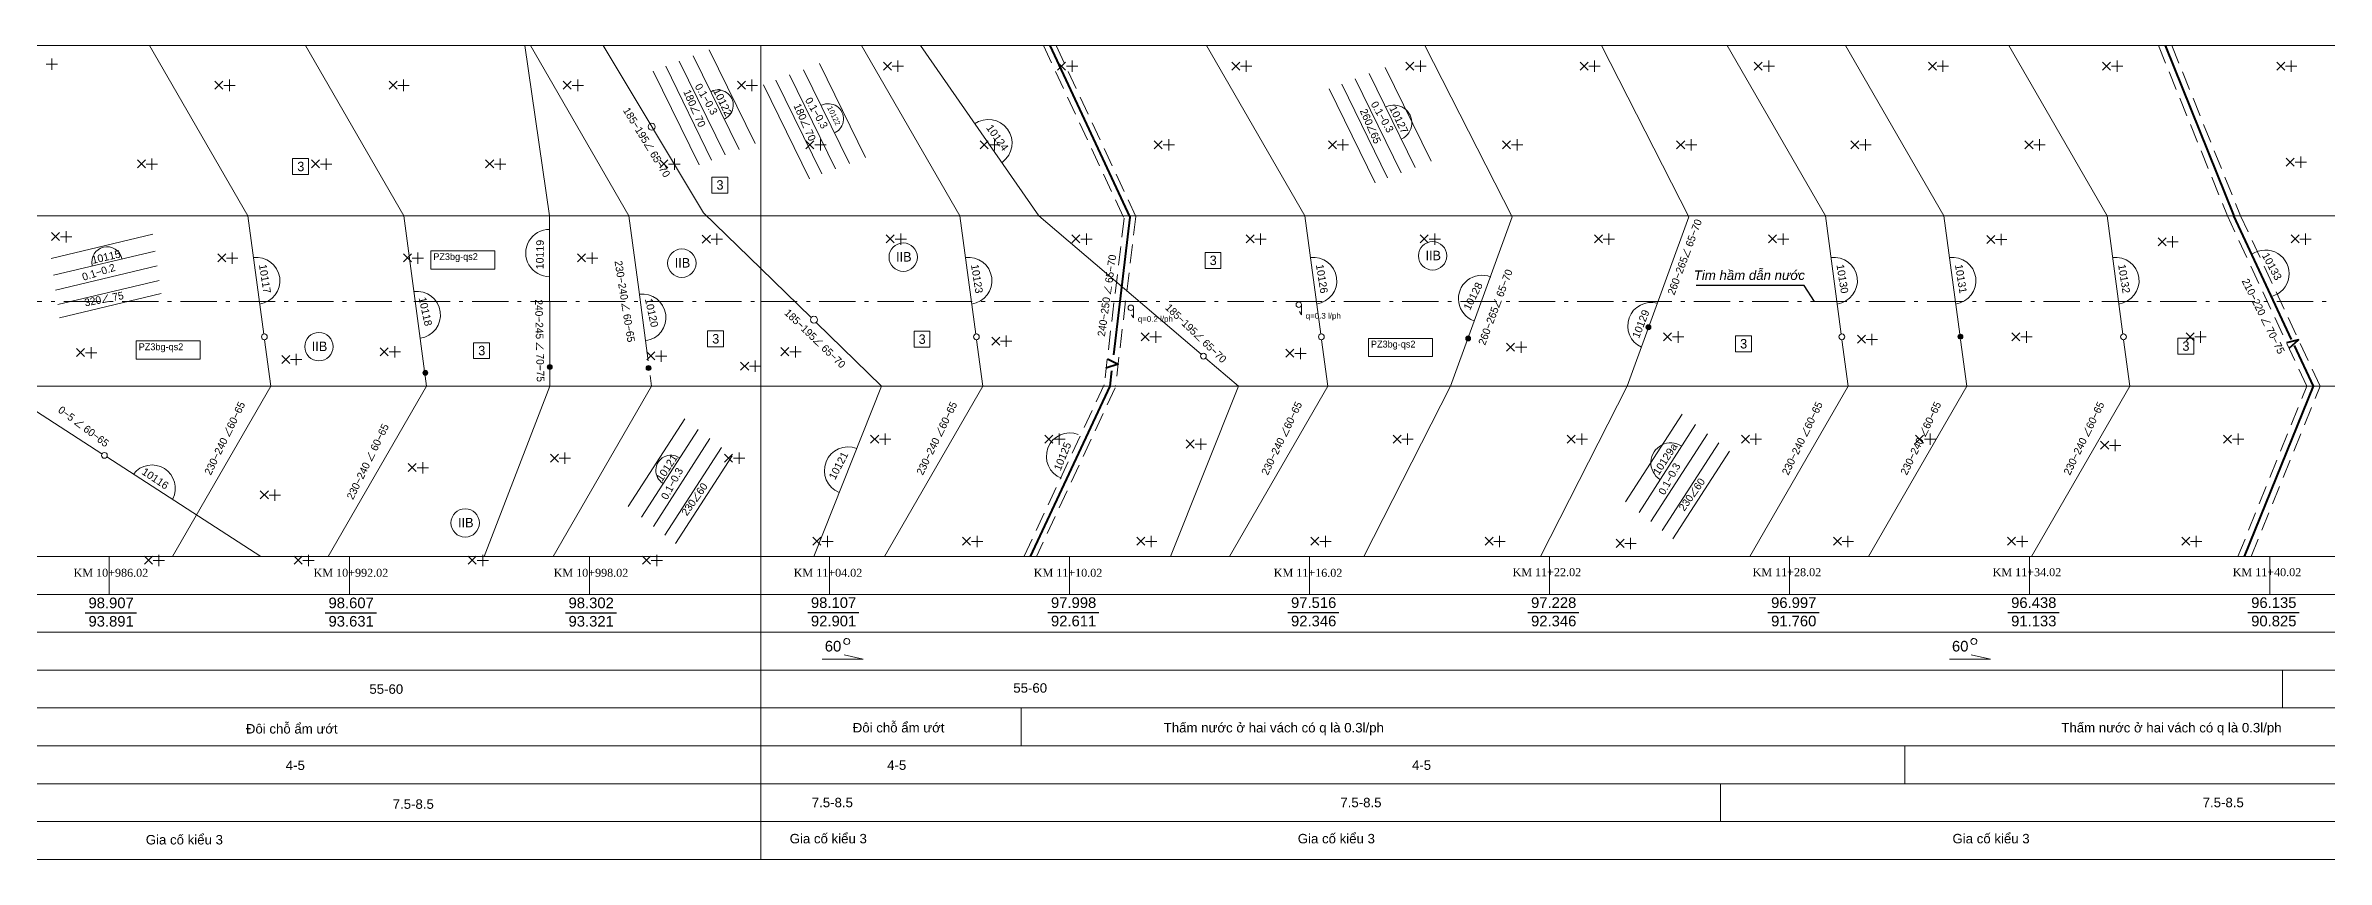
# Model space of a CAD drawing. Header units: inches. Extents: x 444671 to 463716, y 1783086 to 1794968.
# Drawn here: x 457509.8 to 457570, y 1788286.3 to 1788307.8 of the extents above; entities that cross this region are included whole.
import ezdxf
from ezdxf.enums import TextEntityAlignment as Align

# ---------------------------------------------------------------- set-up
doc = ezdxf.new("R2010")
doc.units = ezdxf.units.IN
doc.header["$MEASUREMENT"] = 0
doc.linetypes.add('ACAD_ISO10W100', pattern=[18, 12, -3, 0, -3])
doc.linetypes.add('DASHEDX2', pattern=[1.5, 1, -0.5])
for name, color, linetype, lineweight in [('ah', 7, 'Continuous', 15), ('Akhung', 7, 'Continuous', 18), ('bac6', 7, 'Continuous', 40), ('bac7', 7, 'Continuous', 20), ('bac8', 251, 'Continuous', 9), ('khung', 7, 'Continuous', 15), ('Phuongvi', 7, 'Continuous', 15), ('Sohieu', 7, 'Continuous', 15), ('tdc', 7, 'Continuous', 15), ('Thoc2', 7, 'Continuous', 9), ('Xuatlonuoc', 4, 'Continuous', 15)]:
    doc.layers.add(name, color=color, linetype=linetype, lineweight=lineweight)
doc.layers.add('Caodoguong', color=7, linetype='Continuous')
doc.styles.add('.2', font='', dxfattribs={"height": 0.2})
doc.styles.add('Chuin', font='', dxfattribs={"height": 0.2})
doc.styles.add('Geo', font='', dxfattribs={"height": 0.2})
doc.styles.add('ham', font='arial.ttf')
doc.styles.add('s', font='symbol.ttf', dxfattribs={"height": 0.4})
doc.styles.add('Tu', font='romans.shx', dxfattribs={"width": 0.7})
doc.styles.get('.2').set_extended_font_data('.VnArial')
doc.styles.get('Chuin').set_extended_font_data('.VnArial')
doc.styles.get('Geo').set_extended_font_data('Geo TimesP')
doc.dimstyles.new('Tu', dxfattribs={"dimtxt": 0.15, "dimasz": 0.1, "dimexe": 0.05, "dimexo": 0.1, "dimgap": 0.0625, "dimtad": 1, "dimdec": 3, "dimrnd": 0.0005, "dimdsep": 46, "dimtxsty": 'Tu', "dimblk": 'OBLIQUE', "dimcen": 2.5, "dimadec": 0, "dimazin": 0, "dimtfac": 0.25, "dimtdec": 3, "dimtmove": 0, "dimatfit": 3, "dimfxl": 0, "dimtolj": 1, "dimtzin": 0, "dimarcsym": 0})

# ---------------------------------------------------------------- blocks, each defined once
blk = doc.blocks.new('67')
at = {"layer": 'bac8'}
blk.add_hatch(color=256, dxfattribs=at).paths.add_polyline_path([(188.035, 228.467, 1), (188.165, 228.467, 1)])
blk.add_circle((188.1, 228.467), 0.065, dxfattribs=at)
blk = doc.blocks.new('_Oblique')
at = {"color": 0, "linetype": 'ByBlock', "lineweight": -2}
blk.add_line((-0.5, -0.5), (0.5, 0.5), dxfattribs=at)

msp = doc.modelspace()

# ---------------------------------------------------------------- linework, layer by layer
at = {"layer": 'ah', "linetype": 'DASHEDX2', "ltscale": 0.5}
for p, q in [((457536.1252, 1788307.8201), (457538.2517, 1788303.2598)), ((457536.4562, 1788307.8201), (457538.5597, 1788303.3091)), ((457538.2517, 1788303.2598), (457537.7227, 1788298.8201)), ((457538.5597, 1788303.3091), (457538.0248, 1788298.8201)), ((457537.7277, 1788298.8618), (457535.6099, 1788294.3201)), ((457538.0199, 1788298.7785), (457535.9409, 1788294.3201))]:
    msp.add_line(p, q, dxfattribs=at)
for points in [[(457565.5743, 1788307.8201), (457567.3924, 1788303.3201)], [(457565.924, 1788307.8201), (457567.7422, 1788303.3201)], [(457569.4902, 1788298.8201), (457567.3924, 1788303.3201)], [(457569.84, 1788298.8201), (457567.7422, 1788303.3201)], [(457567.6721, 1788294.3201), (457569.4902, 1788298.8201)], [(457568.0218, 1788294.3201), (457569.84, 1788298.8201)]]:
    msp.add_lwpolyline(points, dxfattribs=at)
at = {"layer": 'bac6'}
for p, q in [((457537.8738, 1788298.8201), (457535.7754, 1788294.3201)), ((457537.9225, 1788299.2287), (457537.8738, 1788298.8201))]:
    msp.add_line(p, q, dxfattribs=at)
for points in [[(457536.2907, 1788307.8201), (457538.4057, 1788303.2844), (457537.9723, 1788299.6469)], [(457565.7492, 1788307.8201), (457567.5673, 1788303.3201)], [(457569.0896, 1788300.0547), (457567.5673, 1788303.3201)], [(457569.0262, 1788299.8233), (457569.2742, 1788300.0466), (457568.9558, 1788299.9702)], [(457569.6651, 1788298.8201), (457569.1629, 1788299.8974)], [(457537.8181, 1788299.5479), (457538.097, 1788299.4053), (457537.7662, 1788299.2951)], [(457567.847, 1788294.3201), (457569.6651, 1788298.8201)]]:
    msp.add_lwpolyline(points, dxfattribs=at)
at = {"layer": 'bac7'}
for p, q in [((457532.8757, 1788307.8201), (457536.0043, 1788303.3201)), ((457536.0043, 1788303.3201), (457540.2886, 1788299.6658)), ((457515.548, 1788300.049), (457515.7128, 1788298.8201)), ((457534.3549, 1788300.049), (457534.5198, 1788298.8201)), ((457543.4657, 1788300.049), (457543.6306, 1788298.8201)), ((457557.2141, 1788300.049), (457557.379, 1788298.8201)), ((457564.6536, 1788300.049), (457564.8185, 1788298.8201)), ((457540.4047, 1788299.5667), (457541.2723, 1788298.8268)), ((457515.7128, 1788298.8201), (457513.1148, 1788294.3201)), ((457531.8452, 1788298.8201), (457530.0555, 1788294.3201)), ((457534.5198, 1788298.8201), (457531.9217, 1788294.3201)), ((457541.2723, 1788298.8268), (457539.4799, 1788294.3201)), ((457543.6306, 1788298.8201), (457541.0325, 1788294.3201)), ((457557.379, 1788298.8201), (457554.7809, 1788294.3201)), ((457564.8185, 1788298.8201), (457562.2204, 1788294.3201))]:
    msp.add_line(p, q, dxfattribs=at)
for points in [[(457512.511, 1788307.8201), (457515.1091, 1788303.3201), (457515.5278, 1788300.1996)], [(457524.495, 1788307.8201), (457527.1467, 1788303.4037), (457528.6603, 1788301.9271)], [(457531.3179, 1788307.8201), (457533.916, 1788303.3201), (457534.3347, 1788300.1996)], [(457540.4287, 1788307.8201), (457543.0268, 1788303.3201), (457543.4455, 1788300.1996)], [(457554.1771, 1788307.8201), (457556.7752, 1788303.3201), (457557.1939, 1788300.1996)], [(457561.6167, 1788307.8201), (457564.2147, 1788303.3201), (457564.6334, 1788300.1996)], [(457528.6603, 1788301.9271), (457529.9873, 1788300.6326)], [(457530.118, 1788300.505), (457531.8452, 1788298.8201)], [(457509.2034, 1788298.3642), (457511.2562, 1788297.036)], [(457511.3844, 1788296.9531), (457515.4539, 1788294.3201)]]:
    msp.add_lwpolyline(points, dxfattribs=at)
for centre in [(457525.7768, 1788305.6772), (457530.0619, 1788300.5783)]:
    msp.add_circle(centre, 0.0923, dxfattribs=at)
at = {"layer": 'bac7', "linetype": 'ByBlock'}
for centre in [(457515.545, 1788300.1252), (457534.3519, 1788300.1252), (457543.4627, 1788300.1252), (457557.2111, 1788300.1252), (457564.6506, 1788300.1252), (457540.3468, 1788299.6164), (457511.3201, 1788296.9943)]:
    msp.add_circle(centre, 0.0763, dxfattribs=at)
at = {"layer": 'bac8'}
for p, q in [((457516.6278, 1788307.8201), (457519.2259, 1788303.3201)), ((457523.0764, 1788303.3238), (457522.4259, 1788307.8201)), ((457519.2259, 1788303.3201), (457519.8297, 1788298.8201)), ((457523.0812, 1788298.8201), (457523.0764, 1788303.3238)), ((457560.3448, 1788300.049), (457560.5096, 1788298.8201)), ((457519.8297, 1788298.8201), (457517.2316, 1788294.3201)), ((457521.3534, 1788294.3201), (457523.0812, 1788298.8201)), ((457525.7741, 1788298.8201), (457523.176, 1788294.3201)), ((457525.7359, 1788299.1052), (457525.7741, 1788298.8201)), ((457560.5096, 1788298.8201), (457557.9116, 1788294.3201))]:
    msp.add_line(p, q, dxfattribs=at)
for points in [[(457522.5719, 1788307.8201), (457525.17, 1788303.3201), (457525.4319, 1788301.3726), (457525.5402, 1788300.5644), (457525.6842, 1788299.4902)], [(457527.2959, 1788307.7118), (457528.5085, 1788305.2336)], [(457546.1994, 1788307.8201), (457548.5057, 1788303.2938)], [(457550.8633, 1788307.8201), (457553.1695, 1788303.2938)], [(457557.3078, 1788307.8201), (457559.9059, 1788303.3201), (457560.3246, 1788300.1996)], [(457525.8146, 1788307.147), (457527.0272, 1788304.6688)], [(457526.1452, 1788307.273), (457527.3578, 1788304.7948)], [(457526.5045, 1788307.4101), (457527.7171, 1788304.9318)], [(457526.8729, 1788307.5505), (457528.0855, 1788305.0723)], [(457529.7846, 1788307.1841), (457530.9972, 1788304.7059)], [(457530.2077, 1788307.3454), (457531.4203, 1788304.8672)], [(457544.7274, 1788307.0804), (457545.94, 1788304.6021)], [(457545.1505, 1788307.2417), (457546.3631, 1788304.7634)], [(457528.7264, 1788306.7806), (457529.939, 1788304.3024)], [(457529.0569, 1788306.9067), (457530.2695, 1788304.4284)], [(457529.4163, 1788307.0437), (457530.6289, 1788304.5654)], [(457543.6692, 1788306.6769), (457544.8818, 1788304.1986)], [(457543.9997, 1788306.8029), (457545.2123, 1788304.3246)], [(457544.3591, 1788306.9399), (457545.5717, 1788304.4617)], [(457509.9118, 1788302.1997), (457512.5963, 1788302.8362)], [(457509.9758, 1788301.7515), (457512.6604, 1788302.388)], [(457510.0316, 1788301.3612), (457512.7162, 1788301.9977)], [(457510.0861, 1788300.9806), (457512.7706, 1788301.617)], [(457510.1361, 1788300.6304), (457512.8207, 1788301.2668)], [(457544.5845, 1788294.3201), (457546.8774, 1788298.8201)], [(457549.2484, 1788294.3201), (457551.5413, 1788298.8201)], [(457551.4967, 1788295.7657), (457552.9908, 1788298.0851)], [(457525.1535, 1788295.6404), (457526.6476, 1788297.9598)], [(457525.5103, 1788295.3617), (457527.0044, 1788297.6811)], [(457551.8535, 1788295.487), (457553.3476, 1788297.8064)], [(457552.1643, 1788295.2443), (457553.6584, 1788297.5638)], [(457525.8211, 1788295.119), (457527.3152, 1788297.4385)], [(457526.1241, 1788294.8823), (457527.6182, 1788297.2018)], [(457526.4029, 1788294.6646), (457527.897, 1788296.984)], [(457552.4673, 1788295.0076), (457553.9614, 1788297.3271)], [(457552.7461, 1788294.7899), (457554.2402, 1788297.1093)]]:
    msp.add_lwpolyline(points, dxfattribs=at)
at = {"layer": 'bac8', "linetype": 'ByBlock'}
for points in [[(457548.5057, 1788303.2938), (457546.8774, 1788298.8201)], [(457553.1695, 1788303.2938), (457551.5413, 1788298.8201)]]:
    msp.add_lwpolyline(points, dxfattribs=at)
at = {"layer": 'Caodoguong', "color": 0, "linetype": 'Continuous', "ltscale": 0.1}
for points in [[(457510.8142, 1788292.8336), (457512.1648, 1788292.8336)], [(457517.1543, 1788292.8336), (457518.5049, 1788292.8336)], [(457523.4944, 1788292.8336), (457524.8449, 1788292.8336)], [(457529.8966, 1788292.8401), (457531.2472, 1788292.8401)], [(457536.2367, 1788292.8401), (457537.5872, 1788292.8401)], [(457542.5767, 1788292.8401), (457543.9273, 1788292.8401)], [(457548.9168, 1788292.8401), (457550.2673, 1788292.8401)], [(457555.2568, 1788292.8401), (457556.6074, 1788292.8401)], [(457561.5969, 1788292.8401), (457562.9474, 1788292.8401)], [(457567.9369, 1788292.8401), (457569.2875, 1788292.8401)]]:
    msp.add_lwpolyline(points, dxfattribs=at)
at = {"layer": 'khung'}
msp.add_line((457528.7241, 1788294.3201), (457528.6603, 1788294.3201), dxfattribs=at)
for points in [[(457396.8303, 1788307.8201), (457528.6603, 1788307.8201)], [(457528.6603, 1788307.8201), (457528.6603, 1788294.3201)], [(457528.6603, 1788307.8201), (457628.6603, 1788307.8201)], [(457528.6603, 1788307.8201), (457528.6603, 1788294.3201)], [(457528.6603, 1788307.8201), (457528.6603, 1788294.3201)], [(457528.6603, 1788307.8201), (457528.6603, 1788294.3201)], [(457396.8303, 1788303.3201), (457528.6603, 1788303.3201)], [(457528.6603, 1788303.3201), (457628.6603, 1788303.3201)], [(457396.8303, 1788298.8201), (457528.6603, 1788298.8201)], [(457528.6603, 1788298.8201), (457628.6603, 1788298.8201)], [(457396.8303, 1788294.3201), (457528.6603, 1788294.3201)], [(457511.4497, 1788294.3201), (457511.4497, 1788293.3201)], [(457517.7898, 1788294.3201), (457517.7898, 1788293.3201)], [(457524.1298, 1788294.3201), (457524.1298, 1788293.3201)], [(457528.6603, 1788294.3201), (457528.6603, 1788286.3201)], [(457528.6603, 1788294.3201), (457591.1803, 1788294.3201)], [(457528.6603, 1788294.3201), (457528.6603, 1788286.3201)], [(457528.6603, 1788294.3201), (457528.6603, 1788286.3201)], [(457530.4699, 1788294.3201), (457530.4699, 1788293.3201)], [(457536.81, 1788294.3201), (457536.81, 1788293.3201)], [(457543.15, 1788294.3201), (457543.15, 1788293.3201)], [(457549.4901, 1788294.3201), (457549.4901, 1788293.3201)], [(457555.8301, 1788294.3201), (457555.8301, 1788293.3201)], [(457562.1702, 1788294.3201), (457562.1702, 1788293.3201)], [(457568.5102, 1788294.3201), (457568.5102, 1788293.3201)], [(457528.6603, 1788292.3201), (457528.6603, 1788292.3201)], [(457394.3303, 1788289.3201), (457528.6603, 1788289.3201)], [(457528.6603, 1788289.3201), (457628.6603, 1788289.3201)], [(457394.3303, 1788288.3201), (457528.6603, 1788288.3201)], [(457528.6603, 1788288.3201), (457628.6603, 1788288.3201)], [(457394.3303, 1788287.3201), (457528.6603, 1788287.3201)], [(457528.6603, 1788287.3201), (457628.6603, 1788287.3201)], [(457394.3303, 1788286.3201), (457528.6603, 1788286.3201)], [(457528.6603, 1788286.3201), (457628.6603, 1788286.3201)]]:
    msp.add_lwpolyline(points, dxfattribs=at)
at = {"layer": 'khung', "linetype": 'ACAD_ISO10W100', "ltscale": 0.08}
for points in [[(457397.8303, 1788301.0625), (457528.6603, 1788301.0625)], [(457528.6603, 1788301.0625), (457628.6603, 1788301.0625)]]:
    msp.add_lwpolyline(points, dxfattribs=at)
at = {"layer": 'khung', "linetype": 'Continuous', "ltscale": 0.1}
for points in [[(457394.3303, 1788293.3201), (457528.6603, 1788293.3201)], [(457528.6603, 1788293.3201), (457628.6603, 1788293.3201)], [(457394.3303, 1788292.3201), (457528.6603, 1788292.3201)], [(457528.6603, 1788292.3201), (457628.6603, 1788292.3201)], [(457394.3303, 1788291.3201), (457528.6603, 1788291.3201)], [(457394.3303, 1788290.3201), (457528.6603, 1788290.3201)], [(457528.6603, 1788290.3201), (457628.6603, 1788290.3201)]]:
    msp.add_lwpolyline(points, dxfattribs=at)
at = {"layer": 'khung', "color": 0, "linetype": 'Continuous', "ltscale": 0.1}
for points in [[(457530.2817, 1788291.6131), (457531.3623, 1788291.6131), (457530.8546, 1788291.7217)], [(457560.0534, 1788291.6131), (457561.134, 1788291.6131), (457560.6263, 1788291.7217)], [(457528.6603, 1788291.3201), (457628.6603, 1788291.3201)]]:
    msp.add_lwpolyline(points, dxfattribs=at)
at = {"layer": 'khung', "color": 0}
for points in [[(457568.8454, 1788291.3201), (457568.8454, 1788290.3201)], [(457535.5313, 1788290.3201), (457535.5313, 1788289.3201)], [(457558.8734, 1788289.3201), (457558.8734, 1788288.3201)], [(457554.0076, 1788288.3201), (457554.0076, 1788287.3201)]]:
    msp.add_lwpolyline(points, dxfattribs=at)
at = {"layer": 'khung', "color": 0, "linetype": 'Continuous', "ltscale": 0.1}
for centre in [(457530.9276, 1788292.0783), (457560.6993, 1788292.0783)]:
    msp.add_ellipse(centre, major_axis=(-0.0479, -0.0626), ratio=0.9999905, start_param=6.4865855, end_param=12.7475976, dxfattribs=at)
at = {"layer": 'Sohieu'}
for centre, radius, start, end in [((457527.5287, 1788306.249), 0.402, 296.072322, 116.072322), ((457530.4404, 1788305.8827), 0.402, 296.072322, 116.072322), ((457545.3832, 1788305.7789), 0.4701, 296.072322, 116.072322), ((457534.6692, 1788305.2459), 0.624, 306.166138, 126.166138), ((457523.0736, 1788302.339), 0.624, 89.709142, 270.414757), ((457511.3899, 1788302.1043), 0.402, 13.337853, 193.337853), ((457568.3984, 1788301.7956), 0.624, 284.920897, 125.067018), ((457515.3349, 1788301.6077), 0.62, 277.641972, 97.641972), ((457534.1418, 1788301.6077), 0.62, 277.641972, 97.641972), ((457543.2526, 1788301.6077), 0.62, 277.641972, 97.641972), ((457547.7034, 1788301.1339), 0.62, 67.511222, 250), ((457557.001, 1788301.6077), 0.62, 277.641972, 97.641972), ((457560.1317, 1788301.6077), 0.62, 277.641972, 97.641972), ((457564.4405, 1788301.6077), 0.62, 277.641972, 97.641972), ((457519.5767, 1788300.7059), 0.62, 277.641972, 97.641972), ((457525.5305, 1788300.6372), 0.62, 277.635106, 97.635106), ((457552.1746, 1788300.4154), 0.62, 74.770062, 245.229938), ((457536.8199, 1788296.9701), 0.62, 68.921036, 248.921036), ((457526.2852, 1788296.596), 0.402, 57.211593, 237.211593), ((457530.9594, 1788296.5929), 0.624, 68.312061, 248.312061), ((457552.6907, 1788296.8007), 0.5253, 57.211593, 237.211593), ((457512.575, 1788296.1207), 0.62, 333.659871, 142.273446)]:
    msp.add_arc(centre, radius, start, end, dxfattribs=at)
at = {"layer": 'tdc'}
for points in [[(457516.2923, 1788304.4136), (457516.7123, 1788304.4136), (457516.7123, 1788304.8336), (457516.2923, 1788304.8336)], [(457527.3641, 1788303.9251), (457527.7841, 1788303.9251), (457527.7841, 1788304.3451), (457527.3641, 1788304.3451)], [(457519.9432, 1788301.9161), (457519.9432, 1788302.3977), (457521.6312, 1788302.3977), (457521.6312, 1788301.9161)], [(457540.3915, 1788301.9337), (457540.8115, 1788301.9337), (457540.8115, 1788302.3537), (457540.3915, 1788302.3537)], [(457512.1628, 1788299.5347), (457512.1628, 1788300.0163), (457513.8508, 1788300.0163), (457513.8508, 1788299.5347)], [(457521.0724, 1788299.5493), (457521.4924, 1788299.5493), (457521.4924, 1788299.9693), (457521.0724, 1788299.9693)], [(457527.2525, 1788299.8609), (457527.6725, 1788299.8609), (457527.6725, 1788300.2809), (457527.2525, 1788300.2809)], [(457532.7041, 1788299.8516), (457533.1241, 1788299.8516), (457533.1241, 1788300.2716), (457532.7041, 1788300.2716)], [(457544.7085, 1788299.6047), (457544.7085, 1788300.0863), (457546.3965, 1788300.0863), (457546.3965, 1788299.6047)], [(457554.402, 1788299.7299), (457554.822, 1788299.7299), (457554.822, 1788300.1499), (457554.402, 1788300.1499)], [(457566.084, 1788299.6692), (457566.504, 1788299.6692), (457566.504, 1788300.0892), (457566.084, 1788300.0892)]]:
    msp.add_lwpolyline(points, close=True, dxfattribs=at)
for centre in [(457526.5719, 1788302.0725), (457532.4181, 1788302.2314), (457546.4006, 1788302.2658), (457516.9855, 1788299.8654), (457520.8486, 1788295.2098)]:
    msp.add_circle(centre, 0.375, dxfattribs=at)
at = {"layer": 'Thoc2', "linetype": 'ByBlock'}
for p, q in [((457509.7778, 1788307.3338), (457510.0778, 1788307.3338)), ((457509.9278, 1788307.1838), (457509.9278, 1788307.4838)), ((457531.8957, 1788307.1731), (457532.1079, 1788307.3853)), ((457532.1294, 1788307.2748), (457532.4294, 1788307.2748)), ((457532.2794, 1788307.1248), (457532.2794, 1788307.4248)), ((457536.4957, 1788307.1731), (457536.7079, 1788307.3853)), ((457536.7294, 1788307.2748), (457537.0294, 1788307.2748)), ((457536.8794, 1788307.1248), (457536.8794, 1788307.4248)), ((457541.0957, 1788307.1731), (457541.3079, 1788307.3853)), ((457541.3294, 1788307.2748), (457541.6294, 1788307.2748)), ((457541.4794, 1788307.1248), (457541.4794, 1788307.4248)), ((457545.6957, 1788307.1731), (457545.9079, 1788307.3853)), ((457545.9294, 1788307.2748), (457546.2294, 1788307.2748)), ((457546.0794, 1788307.1248), (457546.0794, 1788307.4248)), ((457550.2957, 1788307.1731), (457550.5079, 1788307.3853)), ((457550.5294, 1788307.2748), (457550.8294, 1788307.2748)), ((457550.6794, 1788307.1248), (457550.6794, 1788307.4248)), ((457554.8957, 1788307.1731), (457555.1079, 1788307.3853)), ((457555.1294, 1788307.2748), (457555.4294, 1788307.2748)), ((457555.2794, 1788307.1248), (457555.2794, 1788307.4248)), ((457559.4957, 1788307.1731), (457559.7079, 1788307.3853)), ((457559.7294, 1788307.2748), (457560.0294, 1788307.2748)), ((457559.8794, 1788307.1248), (457559.8794, 1788307.4248)), ((457564.0957, 1788307.1731), (457564.3079, 1788307.3853)), ((457564.3294, 1788307.2748), (457564.6294, 1788307.2748)), ((457564.4794, 1788307.1248), (457564.4794, 1788307.4248)), ((457568.6957, 1788307.1731), (457568.9079, 1788307.3853)), ((457568.9294, 1788307.2748), (457569.2294, 1788307.2748)), ((457569.0794, 1788307.1248), (457569.0794, 1788307.4248)), ((457514.2383, 1788306.6686), (457514.4504, 1788306.8808)), ((457514.472, 1788306.7703), (457514.772, 1788306.7703)), ((457514.622, 1788306.6203), (457514.622, 1788306.9203)), ((457518.8383, 1788306.6686), (457519.0504, 1788306.8808)), ((457519.072, 1788306.7703), (457519.372, 1788306.7703)), ((457519.222, 1788306.6203), (457519.222, 1788306.9203)), ((457523.4383, 1788306.6686), (457523.6504, 1788306.8808)), ((457523.672, 1788306.7703), (457523.972, 1788306.7703)), ((457523.822, 1788306.6203), (457523.822, 1788306.9203)), ((457528.0383, 1788306.6686), (457528.2504, 1788306.8808)), ((457528.272, 1788306.7703), (457528.572, 1788306.7703)), ((457528.422, 1788306.6203), (457528.422, 1788306.9203)), ((457529.8473, 1788305.0931), (457530.0594, 1788305.3052)), ((457530.2309, 1788305.0447), (457530.2309, 1788305.3447)), ((457534.4473, 1788305.0931), (457534.6594, 1788305.3052)), ((457534.8309, 1788305.0447), (457534.8309, 1788305.3447)), ((457539.0473, 1788305.0931), (457539.2594, 1788305.3052)), ((457539.4309, 1788305.0447), (457539.4309, 1788305.3447)), ((457543.6473, 1788305.0931), (457543.8594, 1788305.3052)), ((457544.0309, 1788305.0447), (457544.0309, 1788305.3447)), ((457548.2473, 1788305.0931), (457548.4594, 1788305.3052)), ((457548.6309, 1788305.0447), (457548.6309, 1788305.3447)), ((457552.8473, 1788305.0931), (457553.0594, 1788305.3052)), ((457553.2309, 1788305.0447), (457553.2309, 1788305.3447)), ((457557.4473, 1788305.0931), (457557.6594, 1788305.3052)), ((457557.8309, 1788305.0447), (457557.8309, 1788305.3447)), ((457562.0473, 1788305.0931), (457562.2594, 1788305.3052)), ((457562.4309, 1788305.0447), (457562.4309, 1788305.3447)), ((457512.1898, 1788304.5885), (457512.402, 1788304.8007)), ((457512.4235, 1788304.6902), (457512.7235, 1788304.6902)), ((457512.5735, 1788304.5402), (457512.5735, 1788304.8402)), ((457516.7898, 1788304.5885), (457517.002, 1788304.8007)), ((457517.0235, 1788304.6902), (457517.3235, 1788304.6902)), ((457517.1735, 1788304.5402), (457517.1735, 1788304.8402)), ((457521.3898, 1788304.5885), (457521.602, 1788304.8007)), ((457521.6235, 1788304.6902), (457521.9235, 1788304.6902)), ((457521.7735, 1788304.5402), (457521.7735, 1788304.8402)), ((457525.9898, 1788304.5885), (457526.202, 1788304.8007)), ((457526.2235, 1788304.6902), (457526.5235, 1788304.6902)), ((457526.3735, 1788304.5402), (457526.3735, 1788304.8402)), ((457530.0809, 1788305.1947), (457530.3809, 1788305.1947)), ((457534.6809, 1788305.1947), (457534.9809, 1788305.1947)), ((457539.2809, 1788305.1947), (457539.5809, 1788305.1947)), ((457543.8809, 1788305.1947), (457544.1809, 1788305.1947)), ((457548.4809, 1788305.1947), (457548.7809, 1788305.1947)), ((457553.0809, 1788305.1947), (457553.3809, 1788305.1947)), ((457557.6809, 1788305.1947), (457557.9809, 1788305.1947)), ((457562.2809, 1788305.1947), (457562.5809, 1788305.1947)), ((457568.9461, 1788304.6376), (457569.1582, 1788304.8498)), ((457569.1797, 1788304.7393), (457569.4797, 1788304.7393)), ((457569.3297, 1788304.5893), (457569.3297, 1788304.8893)), ((457509.9234, 1788302.6671), (457510.1355, 1788302.8792)), ((457510.3071, 1788302.6188), (457510.3071, 1788302.9188)), ((457510.1571, 1788302.7688), (457510.4571, 1788302.7688)), ((457514.3139, 1788302.1036), (457514.526, 1788302.3157)), ((457514.6976, 1788302.0553), (457514.6976, 1788302.3553)), ((457519.2176, 1788302.1036), (457519.4297, 1788302.3157)), ((457519.6012, 1788302.0553), (457519.6012, 1788302.3553)), ((457523.8176, 1788302.1036), (457524.0297, 1788302.3157)), ((457524.2012, 1788302.0553), (457524.2012, 1788302.3553)), ((457527.1126, 1788302.6013), (457527.3247, 1788302.8134)), ((457527.3463, 1788302.703), (457527.6463, 1788302.703)), ((457527.4963, 1788302.553), (457527.4963, 1788302.853)), ((457531.9713, 1788302.6081), (457532.1835, 1788302.8202)), ((457532.205, 1788302.7098), (457532.505, 1788302.7098)), ((457532.355, 1788302.5598), (457532.355, 1788302.8598)), ((457536.875, 1788302.6081), (457537.0871, 1788302.8202)), ((457537.1086, 1788302.7098), (457537.4086, 1788302.7098)), ((457537.2586, 1788302.5598), (457537.2586, 1788302.8598)), ((457541.475, 1788302.6081), (457541.6871, 1788302.8202)), ((457541.7086, 1788302.7098), (457542.0086, 1788302.7098)), ((457541.8586, 1788302.5598), (457541.8586, 1788302.8598)), ((457546.075, 1788302.6081), (457546.2871, 1788302.8202)), ((457546.3086, 1788302.7098), (457546.6086, 1788302.7098)), ((457546.4586, 1788302.5598), (457546.4586, 1788302.8598)), ((457550.675, 1788302.6081), (457550.8871, 1788302.8202)), ((457550.9086, 1788302.7098), (457551.2086, 1788302.7098)), ((457551.0586, 1788302.5598), (457551.0586, 1788302.8598)), ((457555.275, 1788302.6081), (457555.4871, 1788302.8202)), ((457555.5086, 1788302.7098), (457555.8086, 1788302.7098)), ((457555.6586, 1788302.5598), (457555.6586, 1788302.8598)), ((457561.0379, 1788302.5953), (457561.25, 1788302.8075)), ((457561.2715, 1788302.697), (457561.5715, 1788302.697)), ((457561.4215, 1788302.547), (457561.4215, 1788302.847)), ((457565.5612, 1788302.5315), (457565.7733, 1788302.7436)), ((457565.7949, 1788302.6331), (457566.0949, 1788302.6331)), ((457565.9449, 1788302.4831), (457565.9449, 1788302.7831)), ((457569.075, 1788302.6081), (457569.2871, 1788302.8202)), ((457569.3086, 1788302.7098), (457569.6086, 1788302.7098)), ((457569.4586, 1788302.5598), (457569.4586, 1788302.8598)), ((457514.5476, 1788302.2053), (457514.8476, 1788302.2053)), ((457519.4512, 1788302.2053), (457519.7512, 1788302.2053)), ((457524.0512, 1788302.2053), (457524.3512, 1788302.2053)), ((457510.9687, 1788299.5555), (457510.9687, 1788299.8555)), ((457518.9905, 1788299.5773), (457518.9905, 1788299.8773)), ((457529.5697, 1788299.5794), (457529.5697, 1788299.8794)), ((457534.7556, 1788299.9075), (457534.9678, 1788300.1197)), ((457534.9893, 1788300.0092), (457535.2893, 1788300.0092)), ((457535.1393, 1788299.8592), (457535.1393, 1788300.1592)), ((457538.7031, 1788300.0202), (457538.9153, 1788300.2323)), ((457538.9368, 1788300.1218), (457539.2368, 1788300.1218)), ((457539.0868, 1788299.9718), (457539.0868, 1788300.2718)), ((457548.3561, 1788299.7506), (457548.5682, 1788299.9627)), ((457548.5898, 1788299.8522), (457548.8898, 1788299.8522)), ((457548.7398, 1788299.7022), (457548.7398, 1788300.0022)), ((457552.5031, 1788300.0202), (457552.7153, 1788300.2323)), ((457552.7368, 1788300.1218), (457553.0368, 1788300.1218)), ((457552.8868, 1788299.9718), (457552.8868, 1788300.2718)), ((457557.6201, 1788299.9573), (457557.8322, 1788300.1695)), ((457557.8538, 1788300.059), (457558.1538, 1788300.059)), ((457558.0038, 1788299.909), (457558.0038, 1788300.209)), ((457561.7031, 1788300.0202), (457561.9153, 1788300.2323)), ((457561.9368, 1788300.1218), (457562.2368, 1788300.1218)), ((457562.0868, 1788299.9718), (457562.0868, 1788300.2718)), ((457566.3031, 1788300.0202), (457566.5153, 1788300.2323)), ((457566.5368, 1788300.1218), (457566.8368, 1788300.1218)), ((457566.6868, 1788299.9718), (457566.6868, 1788300.2718)), ((457510.585, 1788299.6039), (457510.7971, 1788299.816)), ((457510.8187, 1788299.7055), (457511.1187, 1788299.7055)), ((457516.0027, 1788299.4217), (457516.2148, 1788299.6339)), ((457516.2364, 1788299.5234), (457516.5364, 1788299.5234)), ((457516.3864, 1788299.3734), (457516.3864, 1788299.6734)), ((457518.6068, 1788299.6256), (457518.819, 1788299.8377)), ((457518.8405, 1788299.7273), (457519.1405, 1788299.7273)), ((457525.6457, 1788299.5157), (457525.8579, 1788299.7278)), ((457525.8794, 1788299.6173), (457526.1794, 1788299.6173)), ((457526.0294, 1788299.4673), (457526.0294, 1788299.7673)), ((457528.1252, 1788299.2463), (457528.3374, 1788299.4584)), ((457528.3589, 1788299.348), (457528.6589, 1788299.348)), ((457528.5089, 1788299.198), (457528.5089, 1788299.498)), ((457529.186, 1788299.6277), (457529.3981, 1788299.8398)), ((457529.4197, 1788299.7294), (457529.7197, 1788299.7294)), ((457542.5277, 1788299.5855), (457542.7398, 1788299.7976)), ((457542.7613, 1788299.6871), (457543.0613, 1788299.6871)), ((457542.9113, 1788299.5371), (457542.9113, 1788299.8371)), ((457531.5582, 1788297.3202), (457531.7703, 1788297.5323)), ((457531.9418, 1788297.2718), (457531.9418, 1788297.5718)), ((457536.1582, 1788297.3202), (457536.3703, 1788297.5323)), ((457536.5418, 1788297.2718), (457536.5418, 1788297.5718)), ((457540.2758, 1788297.1399), (457540.2758, 1788297.4399)), ((457545.3582, 1788297.3202), (457545.5703, 1788297.5323)), ((457545.7418, 1788297.2718), (457545.7418, 1788297.5718)), ((457549.9582, 1788297.3202), (457550.1703, 1788297.5323)), ((457550.3418, 1788297.2718), (457550.3418, 1788297.5718)), ((457554.5582, 1788297.3202), (457554.7703, 1788297.5323)), ((457554.9418, 1788297.2718), (457554.9418, 1788297.5718)), ((457559.1582, 1788297.3202), (457559.3703, 1788297.5323)), ((457559.5418, 1788297.2718), (457559.5418, 1788297.5718)), ((457567.2909, 1788297.3202), (457567.5031, 1788297.5323)), ((457567.6746, 1788297.2718), (457567.6746, 1788297.5718)), ((457523.1007, 1788296.8157), (457523.3129, 1788297.0278)), ((457523.3344, 1788296.9173), (457523.6344, 1788296.9173)), ((457523.4844, 1788296.7673), (457523.4844, 1788297.0673)), ((457527.7007, 1788296.8157), (457527.9129, 1788297.0278)), ((457527.9344, 1788296.9173), (457528.2344, 1788296.9173)), ((457528.0844, 1788296.7673), (457528.0844, 1788297.0673)), ((457531.7918, 1788297.4218), (457532.0918, 1788297.4218)), ((457536.3918, 1788297.4218), (457536.6918, 1788297.4218)), ((457539.8921, 1788297.1883), (457540.1042, 1788297.4004)), ((457540.1258, 1788297.2899), (457540.4258, 1788297.2899)), ((457545.5918, 1788297.4218), (457545.8918, 1788297.4218)), ((457550.1918, 1788297.4218), (457550.4918, 1788297.4218)), ((457554.7918, 1788297.4218), (457555.0918, 1788297.4218)), ((457559.3918, 1788297.4218), (457559.6918, 1788297.4218)), ((457564.046, 1788297.1577), (457564.2581, 1788297.3698)), ((457564.2796, 1788297.2594), (457564.5796, 1788297.2594)), ((457564.4296, 1788297.1094), (457564.4296, 1788297.4094)), ((457567.5246, 1788297.4218), (457567.8246, 1788297.4218)), ((457519.3439, 1788296.5655), (457519.5561, 1788296.7776)), ((457519.5776, 1788296.6671), (457519.8776, 1788296.6671)), ((457519.7276, 1788296.5171), (457519.7276, 1788296.8171)), ((457515.4383, 1788295.845), (457515.6505, 1788296.0571)), ((457515.672, 1788295.9467), (457515.972, 1788295.9467)), ((457515.822, 1788295.7967), (457515.822, 1788296.0967)), ((457530.0334, 1788294.6202), (457530.2455, 1788294.8323)), ((457530.267, 1788294.7218), (457530.567, 1788294.7218)), ((457530.417, 1788294.5718), (457530.417, 1788294.8718)), ((457533.9874, 1788294.6202), (457534.1996, 1788294.8323)), ((457534.2211, 1788294.7218), (457534.5211, 1788294.7218)), ((457534.3711, 1788294.5718), (457534.3711, 1788294.8718)), ((457538.5874, 1788294.6202), (457538.7996, 1788294.8323)), ((457538.8211, 1788294.7218), (457539.1211, 1788294.7218)), ((457538.9711, 1788294.5718), (457538.9711, 1788294.8718)), ((457543.1874, 1788294.6202), (457543.3996, 1788294.8323)), ((457543.4211, 1788294.7218), (457543.7211, 1788294.7218)), ((457543.5711, 1788294.5718), (457543.5711, 1788294.8718)), ((457547.7874, 1788294.6202), (457547.9996, 1788294.8323)), ((457548.0211, 1788294.7218), (457548.3211, 1788294.7218)), ((457548.1711, 1788294.5718), (457548.1711, 1788294.8718)), ((457551.2462, 1788294.5639), (457551.4583, 1788294.7761)), ((457551.4798, 1788294.6656), (457551.7798, 1788294.6656)), ((457551.6298, 1788294.5156), (457551.6298, 1788294.8156)), ((457556.9874, 1788294.6202), (457557.1996, 1788294.8323)), ((457557.2211, 1788294.7218), (457557.5211, 1788294.7218)), ((457557.3711, 1788294.5718), (457557.3711, 1788294.8718)), ((457561.5874, 1788294.6202), (457561.7996, 1788294.8323)), ((457561.8211, 1788294.7218), (457562.1211, 1788294.7218)), ((457561.9711, 1788294.5718), (457561.9711, 1788294.8718)), ((457566.1874, 1788294.6202), (457566.3996, 1788294.8323)), ((457566.4211, 1788294.7218), (457566.7211, 1788294.7218)), ((457566.5711, 1788294.5718), (457566.5711, 1788294.8718)), ((457512.3759, 1788294.1157), (457512.5881, 1788294.3278)), ((457512.6096, 1788294.2173), (457512.9096, 1788294.2173)), ((457512.7596, 1788294.0673), (457512.7596, 1788294.3673)), ((457516.33, 1788294.1157), (457516.5422, 1788294.3278)), ((457516.5637, 1788294.2173), (457516.8637, 1788294.2173)), ((457516.7137, 1788294.0673), (457516.7137, 1788294.3673)), ((457520.93, 1788294.1157), (457521.1422, 1788294.3278)), ((457521.1637, 1788294.2173), (457521.4637, 1788294.2173)), ((457521.3137, 1788294.0673), (457521.3137, 1788294.3673)), ((457525.53, 1788294.1157), (457525.7422, 1788294.3278)), ((457525.7637, 1788294.2173), (457526.0637, 1788294.2173)), ((457525.9137, 1788294.0673), (457525.9137, 1788294.3673))]:
    msp.add_line(p, q, dxfattribs=at)
at = {"layer": 'Thoc2', "linetype": 'ByBlock', "ltscale": 1.5}
for p, q in [((457532.1079, 1788307.1731), (457531.8957, 1788307.3853)), ((457536.7079, 1788307.1731), (457536.4957, 1788307.3853)), ((457541.3079, 1788307.1731), (457541.0957, 1788307.3853)), ((457545.9079, 1788307.1731), (457545.6957, 1788307.3853)), ((457550.5079, 1788307.1731), (457550.2957, 1788307.3853)), ((457555.1079, 1788307.1731), (457554.8957, 1788307.3853)), ((457559.7079, 1788307.1731), (457559.4957, 1788307.3853)), ((457564.3079, 1788307.1731), (457564.0957, 1788307.3853)), ((457568.9079, 1788307.1731), (457568.6957, 1788307.3853)), ((457514.4504, 1788306.6686), (457514.2383, 1788306.8808)), ((457519.0504, 1788306.6686), (457518.8383, 1788306.8808)), ((457523.6504, 1788306.6686), (457523.4383, 1788306.8808)), ((457528.2504, 1788306.6686), (457528.0383, 1788306.8808)), ((457530.0594, 1788305.0931), (457529.8473, 1788305.3052)), ((457534.6594, 1788305.0931), (457534.4473, 1788305.3052)), ((457539.2594, 1788305.0931), (457539.0473, 1788305.3052)), ((457543.8594, 1788305.0931), (457543.6473, 1788305.3052)), ((457548.4594, 1788305.0931), (457548.2473, 1788305.3052)), ((457553.0594, 1788305.0931), (457552.8473, 1788305.3052)), ((457557.6594, 1788305.0931), (457557.4473, 1788305.3052)), ((457562.2594, 1788305.0931), (457562.0473, 1788305.3052)), ((457512.402, 1788304.5885), (457512.1898, 1788304.8007)), ((457517.002, 1788304.5885), (457516.7898, 1788304.8007)), ((457521.602, 1788304.5885), (457521.3898, 1788304.8007)), ((457526.202, 1788304.5885), (457525.9898, 1788304.8007)), ((457569.1582, 1788304.6376), (457568.9461, 1788304.8498)), ((457510.1355, 1788302.6671), (457509.9234, 1788302.8792)), ((457514.526, 1788302.1036), (457514.3139, 1788302.3157)), ((457519.4297, 1788302.1036), (457519.2176, 1788302.3157)), ((457524.0297, 1788302.1036), (457523.8176, 1788302.3157)), ((457527.3247, 1788302.6013), (457527.1126, 1788302.8134)), ((457532.1835, 1788302.6081), (457531.9713, 1788302.8202)), ((457537.0871, 1788302.6081), (457536.875, 1788302.8202)), ((457541.6871, 1788302.6081), (457541.475, 1788302.8202)), ((457546.2871, 1788302.6081), (457546.075, 1788302.8202)), ((457550.8871, 1788302.6081), (457550.675, 1788302.8202)), ((457555.4871, 1788302.6081), (457555.275, 1788302.8202)), ((457561.25, 1788302.5953), (457561.0379, 1788302.8075)), ((457565.7733, 1788302.5315), (457565.5612, 1788302.7436)), ((457569.2871, 1788302.6081), (457569.075, 1788302.8202)), ((457534.9678, 1788299.9075), (457534.7556, 1788300.1197)), ((457538.9153, 1788300.0202), (457538.7031, 1788300.2323)), ((457548.5682, 1788299.7506), (457548.3561, 1788299.9627)), ((457552.7153, 1788300.0202), (457552.5031, 1788300.2323)), ((457557.8322, 1788299.9573), (457557.6201, 1788300.1695)), ((457561.9153, 1788300.0202), (457561.7031, 1788300.2323)), ((457566.5153, 1788300.0202), (457566.3031, 1788300.2323)), ((457510.7971, 1788299.6039), (457510.585, 1788299.816)), ((457516.2148, 1788299.4217), (457516.0027, 1788299.6339)), ((457518.819, 1788299.6256), (457518.6068, 1788299.8377)), ((457525.8579, 1788299.5157), (457525.6457, 1788299.7278)), ((457528.3374, 1788299.2463), (457528.1252, 1788299.4584)), ((457529.3981, 1788299.6277), (457529.186, 1788299.8398)), ((457542.7398, 1788299.5855), (457542.5277, 1788299.7976)), ((457531.7703, 1788297.3202), (457531.5582, 1788297.5323)), ((457536.3703, 1788297.3202), (457536.1582, 1788297.5323)), ((457545.5703, 1788297.3202), (457545.3582, 1788297.5323)), ((457550.1703, 1788297.3202), (457549.9582, 1788297.5323)), ((457554.7703, 1788297.3202), (457554.5582, 1788297.5323)), ((457559.3703, 1788297.3202), (457559.1582, 1788297.5323)), ((457567.5031, 1788297.3202), (457567.2909, 1788297.5323)), ((457523.3129, 1788296.8157), (457523.1007, 1788297.0278)), ((457527.9129, 1788296.8157), (457527.7007, 1788297.0278)), ((457540.1042, 1788297.1883), (457539.8921, 1788297.4004)), ((457564.2581, 1788297.1577), (457564.046, 1788297.3698)), ((457519.5561, 1788296.5655), (457519.3439, 1788296.7776)), ((457515.6505, 1788295.845), (457515.4383, 1788296.0571)), ((457530.2455, 1788294.6202), (457530.0334, 1788294.8323)), ((457534.1996, 1788294.6202), (457533.9874, 1788294.8323)), ((457538.7996, 1788294.6202), (457538.5874, 1788294.8323)), ((457543.3996, 1788294.6202), (457543.1874, 1788294.8323)), ((457547.9996, 1788294.6202), (457547.7874, 1788294.8323)), ((457551.4583, 1788294.5639), (457551.2462, 1788294.7761)), ((457557.1996, 1788294.6202), (457556.9874, 1788294.8323)), ((457561.7996, 1788294.6202), (457561.5874, 1788294.8323)), ((457566.3996, 1788294.6202), (457566.1874, 1788294.8323)), ((457512.5881, 1788294.1157), (457512.3759, 1788294.3278)), ((457516.5422, 1788294.1157), (457516.33, 1788294.3278)), ((457521.1422, 1788294.1157), (457520.93, 1788294.3278)), ((457525.7422, 1788294.1157), (457525.53, 1788294.3278))]:
    msp.add_line(p, q, dxfattribs=at)
at = {"layer": 'Xuatlonuoc', "linetype": 'ByBlock', "ltscale": 3}
for p, q in [((457538.5022, 1788300.6275), (457538.4475, 1788300.7099)), ((457538.5022, 1788300.9024), (457538.5022, 1788300.6275)), ((457542.9374, 1788300.7115), (457542.8827, 1788300.7939)), ((457542.9374, 1788300.9864), (457542.9374, 1788300.7115))]:
    msp.add_line(p, q, dxfattribs=at)
for centre in [(457538.4308, 1788300.8931), (457542.866, 1788300.977)]:
    msp.add_circle(centre, 0.072, dxfattribs=at)

# ---------------------------------------------------------------- block references
at = {"layer": 'bac8', "linetype": 'ByBlock'}
for p in [(457359.2411, 1788071.6172), (457364.0019, 1788071.9123), (457372.2428, 1788071.6645), (457334.9827, 1788070.8615), (457337.5926, 1788070.8342), (457331.6961, 1788070.7095)]:
    msp.add_blockref('67', p, dxfattribs=at)

# ---------------------------------------------------------------- texts
at = {"layer": 'Akhung', "lineweight": -2, "ltscale": 0.5, "insert": (457554.7679, 1788301.7523), "char_height": 0.25, "width": 5, "attachment_point": 5, "style": 'ham'}
msp.add_mtext('{\\fArial|b0|i1|c0|p34;Tim hầm dẫn nước}', dxfattribs=at)
at = {"layer": 'Caodoguong', "color": 0, "linetype": 'Continuous', "ltscale": 0.1, "style": 'Chuin'}
for s, p in [('98.907', (457511.497, 1788292.957)), ('98.607', (457517.8371, 1788292.957)), ('98.302', (457524.1771, 1788292.957)), ('98.107', (457530.5793, 1788292.9635)), ('97.998', (457536.9194, 1788292.9635)), ('97.516', (457543.2595, 1788292.9635)), ('97.228', (457549.5995, 1788292.9635)), ('96.997', (457555.9396, 1788292.9635)), ('96.438', (457562.2796, 1788292.9635)), ('96.135', (457568.6197, 1788292.9635)), ('93.891', (457511.497, 1788292.4714)), ('93.631', (457517.8371, 1788292.4714)), ('93.321', (457524.1771, 1788292.4714)), ('92.901', (457530.5793, 1788292.4779)), ('92.611', (457536.9194, 1788292.4779)), ('92.346', (457543.2595, 1788292.4779)), ('92.346', (457549.5995, 1788292.4779)), ('91.760', (457555.9396, 1788292.4779)), ('91.133', (457562.2796, 1788292.4779)), ('90.825', (457568.6197, 1788292.4779))]:
    msp.add_text(s, height=0.28, dxfattribs=at).set_placement(p, align=Align.CENTER)
at = {"layer": 'khung', "color": 0, "linetype": 'Continuous', "ltscale": 0.1, "style": 'Chuin'}
for p in [(457530.3475, 1788291.8128), (457560.1191, 1788291.8128)]:
    msp.add_text('60', height=0.28, dxfattribs=at).set_placement(p)
at = {"layer": 'khung', "style": 'Chuin'}
for s, p in [('55-60', (457518.7651, 1788290.6954)), ('§«i chç Èm \xadít', (457516.2682, 1788289.6457)), ('§«i chç Èm \xadít', (457532.297, 1788289.6746)), ('4-5', (457516.3633, 1788288.6822)), ('4-5', (457532.2469, 1788288.6854)), ('7.5-8.5', (457519.4778, 1788287.6563)), ('7.5-8.5', (457530.5469, 1788287.698)), ('Gia cè kiÓu 3', (457513.4318, 1788286.7149)), ('Gia cè kiÓu 3', (457530.4392, 1788286.7439))]:
    msp.add_text(s, height=0.25, rotation=359.999165, dxfattribs=at).set_placement(p, align=Align.CENTER)
at = {"layer": 'khung', "color": 0, "style": 'Chuin'}
for s, p in [('55-60', (457535.7724, 1788290.7243)), ('ThÊm n\xadíc ë hai v¸ch cã q lµ 0.3l/ph', (457542.2071, 1788289.6746)), ('ThÊm n\xadíc ë hai v¸ch cã q lµ 0.3l/ph', (457565.9166, 1788289.6746)), ('4-5', (457546.1091, 1788288.6854)), ('7.5-8.5', (457544.5079, 1788287.698)), ('7.5-8.5', (457567.2839, 1788287.698)), ('Gia cè kiÓu 3', (457543.8589, 1788286.7439)), ('Gia cè kiÓu 3', (457561.1516, 1788286.7439))]:
    msp.add_text(s, height=0.25, rotation=359.999165, dxfattribs=at).set_placement(p, align=Align.CENTER)
at = {"layer": 'khung', "char_height": 0.211335, "width": 2.113352, "attachment_point": 7}
for s, insert in [('{\\fTimes New Roman|b0|i0|c0|p18;KM 10+986.02}', (457510.506, 1788293.7818)), ('{\\fTimes New Roman|b0|i0|c0|p18;KM 10+992.02}', (457516.846, 1788293.7818)), ('{\\fTimes New Roman|b0|i0|c0|p18;KM 10+998.02}', (457523.1861, 1788293.7818)), ('{\\fTimes New Roman|b0|i0|c0|p18;KM 11+04.02}', (457529.5261, 1788293.7818)), ('{\\fTimes New Roman|b0|i0|c0|p18;KM 11+10.02}', (457535.8662, 1788293.7818)), ('{\\fTimes New Roman|b0|i0|c0|p18;KM 11+16.02}', (457542.2062, 1788293.7818)), ('{\\fTimes New Roman|b0|i0|c0|p18;KM 11+22.02}', (457548.5134, 1788293.7983)), ('{\\fTimes New Roman|b0|i0|c0|p18;KM 11+28.02}', (457554.8535, 1788293.7983)), ('{\\fTimes New Roman|b0|i0|c0|p18;KM 11+34.02}', (457561.1935, 1788293.7983)), ('{\\fTimes New Roman|b0|i0|c0|p18;KM 11+40.02}', (457567.5336, 1788293.7983))]:
    msp.add_mtext(s, dxfattribs=dict(at, insert=insert))
at = {"layer": 'Phuongvi', "linetype": 'Continuous', "ltscale": 5, "style": 's'}
for s, rotation, p in [('180Ð 70', 293.717189, (457526.8153, 1788306.1223)), ('0.1-0.3', 300.282136, (457527.1314, 1788306.3562)), ('185-195Ð 65-70', 301.543615, (457525.5592, 1788305.2128)), ('180Ð 70', 293.717189, (457529.727, 1788305.7559)), ('0.1-0.3', 300.282136, (457530.0432, 1788305.9898)), ('260Ð65', 293.717189, (457544.6698, 1788305.6521)), ('0.1-0.3', 300.282136, (457544.986, 1788305.886)), ('0.1-0.2', 17.547667, (457511.1978, 1788301.7404)), ('230-240 Ð 60-65', 279.111734, (457524.9657, 1788301.0478)), ('210-220 Ð 70-75', 296.524946, (457568.2546, 1788300.6265)), ('320Ð 75', 10.98272, (457511.3287, 1788301.0282)), ('240-245 Ð 70-75', 271.263601, (457522.7173, 1788300.0221)), ('185-195Ð 65-70', 316.100237, (457530.0214, 1788300.0087)), ('185-195Ð 65-70', 316.100237, (457540.0812, 1788300.1474)), ('0-5 Ð 60-65', 323.031104, (457510.7104, 1788297.6758)), ('0.1-0.3', 61.421407, (457526.3989, 1788296.2006)), ('230Ð60', 54.85646, (457526.9869, 1788295.7779)), ('0.1-0.3', 61.421407, (457552.7421, 1788296.3259)), ('230Ð60', 54.85646, (457553.3301, 1788295.9032))]:
    msp.add_text(s, height=0.2, rotation=rotation, dxfattribs=at).set_placement(p, align=Align.CENTER)
for s, rotation, p in [('260-265Ð 65-70', 69.575398, (457552.7857, 1788301.2141)), ('260-265Ð 65-70', 69.575398, (457547.787, 1788299.8896)), ('230-240 Ð60-65', 64.161955, (457514.1289, 1788296.4547)), ('230-240 Ð60-65', 64.161955, (457532.9358, 1788296.4547)), ('230-240 Ð60-65', 64.161955, (457542.0466, 1788296.4547)), ('230-240 Ð60-65', 64.161955, (457555.795, 1788296.4547)), ('230-240 Ð60-65', 64.161955, (457558.9257, 1788296.4547)), ('230-240 Ð60-65', 64.161955, (457563.2345, 1788296.4547)), ('230-240 Ð 60-65', 64.066923, (457517.8882, 1788295.8064))]:
    msp.add_text(s, height=0.2, rotation=rotation, dxfattribs=at).set_placement(p)
at = {"layer": 'Phuongvi', "linetype": 'ByBlock', "style": 's'}
msp.add_text('240-250 Ð 65-70', height=0.2, rotation=82.001003, dxfattribs=at).set_placement((457537.7448, 1788300.1233))
at = {"layer": 'Sohieu', "style": 'Chuin'}
for s, height, rotation, p in [('10122', 0.2, 295.848106, (457527.3917, 1788306.6308)), ('10122', 0.14, 295.848106, (457530.4055, 1788306.1816)), ('10127', 0.2, 295.848106, (457545.2501, 1788306.1697)), ('10124', 0.2, 305.735566, (457534.5989, 1788305.646)), ('10115', 0.2, 13.113636, (457511.0094, 1788302.0522)), ('10119', 0.2, 89.390728, (457522.9179, 1788301.911)), ('10133', 0.2, 298.474179, (457568.2969, 1788302.2808)), ('10117', 0.2, 279.141711, (457515.4006, 1788302.0283)), ('10123', 0.2, 279.141711, (457534.2075, 1788302.0283)), ('10126', 0.2, 279.141711, (457543.3183, 1788302.0283)), ('10130', 0.2, 279.141711, (457557.0667, 1788302.0283)), ('10131', 0.2, 279.141711, (457560.1974, 1788302.0283)), ('10132', 0.2, 279.141711, (457564.5062, 1788302.0283)), ('10118', 0.2, 282.427898, (457519.6187, 1788301.153)), ('10120', 0.2, 282.427898, (457525.5946, 1788301.1217)), ('10128', 0.2, 63.373356, (457547.385, 1788300.8077)), ('10129', 0.2, 68.362497, (457551.8495, 1788300.069)), ('10121', 0.2, 56.987376, (457526.0494, 1788296.2853)), ('10121', 0.2, 62.527509, (457530.6181, 1788296.3335)), ('10125', 0.2, 67.989362, (457536.5726, 1788296.5712)), ('10129a', 0.2, 56.987376, (457552.3722, 1788296.4523)), ('10116', 0.2, 326.259773, (457512.2859, 1788296.5145))]:
    msp.add_text(s, height=height, rotation=rotation, dxfattribs=at).set_placement(p)
at = {"layer": 'tdc', "style": 'Geo'}
for s, p in [('3', (457516.5068, 1788304.5019)), ('3', (457527.5787, 1788304.0135)), ('IIB', (457532.435, 1788302.1155)), ('3', (457540.606, 1788302.0221)), ('IIB', (457546.4175, 1788302.15)), ('IIB', (457526.5889, 1788301.9567)), ('IIB', (457517.0024, 1788299.7496)), ('3', (457521.287, 1788299.6377)), ('3', (457527.467, 1788299.9493)), ('3', (457532.9186, 1788299.94)), ('3', (457554.6165, 1788299.8182)), ('3', (457566.2985, 1788299.7576)), ('IIB', (457520.8655, 1788295.0939))]:
    msp.add_text(s, height=0.25, dxfattribs=at).set_placement(p, align=Align.CENTER)
at = {"layer": 'tdc', "char_height": 0.18, "width": 1.095707, "attachment_point": 1, "style": 'Geo'}
for insert in [(457520.0062, 1788302.3347), (457512.2258, 1788299.9533), (457544.7715, 1788300.0233)]:
    msp.add_mtext('{\\fGeoTimesNR|b0|i0|c0|p18;PZ3bg-qs2}', dxfattribs=dict(at, insert=insert))
at = {"layer": 'Xuatlonuoc', "linetype": 'ByBlock', "ltscale": 0.5, "style": '.2'}
for s, p in [('q=0.2 l/ph', (457538.6142, 1788300.5231)), ('q=0.3 l/ph', (457543.0494, 1788300.607))]:
    msp.add_text(s, height=0.15, dxfattribs=at).set_placement(p)

# ---------------------------------------------------------------- leaders
at = {"layer": 'Akhung', "lineweight": -2, "ltscale": 0.5}
msp.add_leader([(457556.4855, 1788301.0628), (457556.2167, 1788301.481), (457553.3608, 1788301.481)], dimstyle='Tu', override={"dimgap": 0.0625, "dimtad": 0}, dxfattribs=at)

doc.saveas('drawing.dxf')
